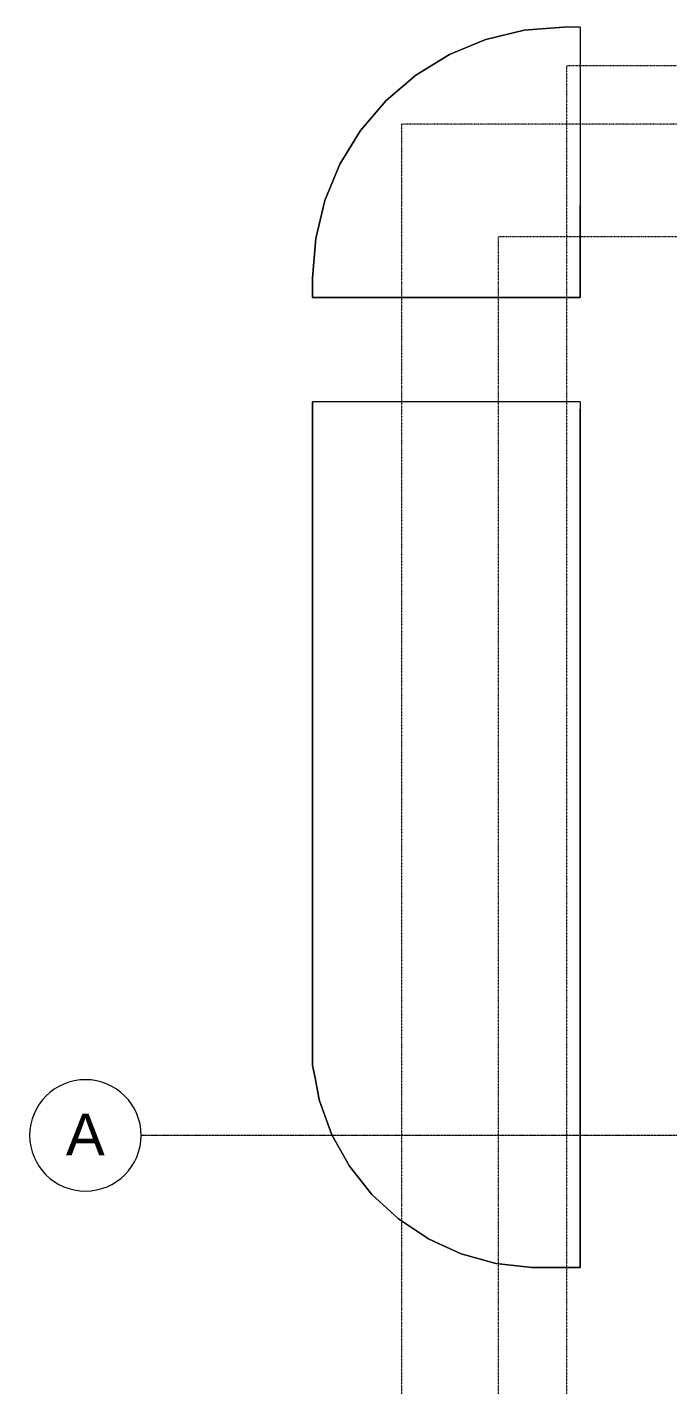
# Model space of a CAD drawing. Header units: inches. Extents: x -4450 to -273, y 9564 to 12971.
# Drawn here: x -4382 to -4014, y 11704 to 12484 of the extents above; entities that cross this region are included whole.
import ezdxf

# ---------------------------------------------------------------- set-up
doc = ezdxf.new("R2010")
doc.units = ezdxf.units.IN
doc.header["$MEASUREMENT"] = 0
doc.linetypes.add('Aligning Line 1_8_', pattern=[0.25, 0.125, -0.125])
doc.linetypes.add('Grid Line 1_2_', pattern=[0.875, 0.5, -0.125, 0.125, -0.125])
for name, color, linetype, lineweight in [('0-1', 7, 'Continuous', 5), ('C-TOPO', 7, 'Continuous', 9), ('G-ANNO-SYMB', 111, 'Aligning Line 1_8_', 9), ('G-ANNO-SYMB-2', 147, 'Aligning Line 1_8_', 9), ('S-GRID-1', 1, 'Grid Line 1_2_', 9), ('S-GRID-IDEN', 1, 'Continuous', 9)]:
    doc.layers.add(name, color=color, linetype=linetype, lineweight=lineweight)
doc.styles.add('Arial_1', font='arial.ttf', dxfattribs={"height": 24})

# ---------------------------------------------------------------- blocks, each defined once
blk = doc.blocks.new('CTR  - Topography_rvt-1-FLOOR PLAN - ROOF')
at = {"layer": 'C-TOPO'}
for p, q in [((-4096.43, 12482.11), (-4118.4, 12476.83)), ((-4118.4, 12476.83), (-4096.43, 12482.11)), ((-4073.91, 12483.88), (-4096.43, 12482.11)), ((-4096.43, 12482.11), (-4073.91, 12483.88)), ((-4064.23, 12483.88), (-4073.91, 12483.88)), ((-4064.23, 12483.88), (-4073.91, 12483.88)), ((-4064.23, 12483.88), (-4064.23, 12381.45)), ((-4064.23, 12483.88), (-4064.23, 12381.45)), ((-4119.98, 12476.18), (-4139.28, 12468.19)), ((-4139.28, 12468.19), (-4119.98, 12476.18)), ((-4118.4, 12476.83), (-4119.98, 12476.18)), ((-4119.98, 12476.18), (-4118.4, 12476.83)), ((-4139.28, 12468.19), (-4158.55, 12456.38)), ((-4158.55, 12456.38), (-4139.28, 12468.19)), ((-4158.55, 12456.38), (-4175.73, 12441.71)), ((-4175.73, 12441.71), (-4158.55, 12456.38)), ((-4175.73, 12441.71), (-4190.4, 12424.52)), ((-4190.4, 12424.52), (-4175.73, 12441.71)), ((-4190.4, 12424.52), (-4202.21, 12405.26)), ((-4202.21, 12405.26), (-4190.4, 12424.52)), ((-4202.21, 12405.26), (-4210.86, 12384.38)), ((-4210.86, 12384.38), (-4202.21, 12405.26)), ((-4210.86, 12384.38), (-4216.13, 12362.41)), ((-4216.13, 12362.41), (-4210.86, 12384.38)), ((-4064.23, 12328.59), (-4064.23, 12381.45)), ((-4064.23, 12381.45), (-4064.23, 12328.59)), ((-4216.13, 12362.41), (-4217.91, 12339.88)), ((-4217.91, 12339.88), (-4216.13, 12362.41)), ((-4217.91, 12339.88), (-4217.91, 12328.59)), ((-4217.91, 12328.59), (-4217.91, 12339.88)), ((-4217.91, 12328.59), (-4064.23, 12328.59)), ((-4064.23, 12328.59), (-4217.91, 12328.59)), ((-4064.23, 12268.59), (-4217.91, 12268.59)), ((-4217.91, 12268.59), (-4217.91, 12255.96)), ((-4064.23, 12268.59), (-4217.91, 12268.59)), ((-4217.91, 12255.96), (-4217.91, 12268.59)), ((-4064.23, 12268.59), (-4064.23, 12264.35)), ((-4064.23, 12268.59), (-4064.23, 12264.35)), ((-4064.23, 12245.76), (-4064.23, 12264.35)), ((-4064.23, 12264.35), (-4064.23, 12245.76)), ((-4217.91, 12255.96), (-4217.91, 12194.56)), ((-4217.91, 12194.56), (-4217.91, 12255.96)), ((-4064.23, 12176.01), (-4064.23, 12245.76)), ((-4064.23, 12245.76), (-4064.23, 12176.01)), ((-4217.91, 12194.56), (-4217.91, 12005.65)), ((-4217.91, 12005.65), (-4217.91, 12194.56)), ((-4064.23, 12021.23), (-4064.23, 12176.01)), ((-4064.23, 12176.01), (-4064.23, 12021.23)), ((-4064.23, 11985.99), (-4064.23, 12021.23)), ((-4064.23, 12021.23), (-4064.23, 11985.99)), ((-4217.91, 12005.65), (-4217.91, 11999.48)), ((-4217.91, 11999.48), (-4217.91, 12005.65)), ((-4217.91, 11999.48), (-4217.91, 11986.33)), ((-4217.91, 11986.33), (-4217.91, 11999.48)), ((-4217.91, 11986.33), (-4217.91, 11887.3)), ((-4217.91, 11887.3), (-4217.91, 11986.33)), ((-4064.23, 11922.37), (-4064.23, 11985.99)), ((-4064.23, 11985.99), (-4064.23, 11922.37)), ((-4064.23, 11875.08), (-4064.23, 11922.37)), ((-4064.23, 11922.37), (-4064.23, 11875.08)), ((-4217.91, 11887.3), (-4216.53, 11880.3)), ((-4216.53, 11880.3), (-4217.91, 11887.3)), ((-4216.53, 11880.3), (-4214.27, 11868.75)), ((-4214.27, 11868.75), (-4216.53, 11880.3)), ((-4064.23, 11837.19), (-4064.23, 11875.08)), ((-4064.23, 11875.08), (-4064.23, 11837.19)), ((-4214.27, 11868.75), (-4213.93, 11866.99)), ((-4213.93, 11866.99), (-4214.27, 11868.75)), ((-4213.93, 11866.99), (-4206.8, 11847.57)), ((-4206.8, 11847.57), (-4213.93, 11866.99)), ((-4206.8, 11847.57), (-4196.71, 11829.51)), ((-4196.71, 11829.51), (-4206.8, 11847.57)), ((-4064.23, 11771.36), (-4064.23, 11837.19)), ((-4064.23, 11837.19), (-4064.23, 11771.36)), ((-4196.71, 11829.51), (-4183.89, 11813.26)), ((-4183.89, 11813.26), (-4196.71, 11829.51)), ((-4183.89, 11813.26), (-4168.68, 11799.24)), ((-4168.68, 11799.24), (-4183.89, 11813.26)), ((-4168.68, 11799.24), (-4151.45, 11787.79)), ((-4151.45, 11787.79), (-4168.68, 11799.24)), ((-4151.45, 11787.79), (-4145.32, 11784.99)), ((-4145.32, 11784.99), (-4151.45, 11787.79)), ((-4145.32, 11784.99), (-4132.62, 11779.2)), ((-4132.62, 11779.2), (-4145.32, 11784.99)), ((-4132.62, 11779.2), (-4112.68, 11773.68)), ((-4112.68, 11773.68), (-4132.62, 11779.2)), ((-4112.68, 11773.68), (-4092.12, 11771.36)), ((-4092.12, 11771.36), (-4112.68, 11773.68)), ((-4092.12, 11771.36), (-4064.23, 11771.36)), ((-4064.23, 11771.36), (-4092.12, 11771.36))]:
    blk.add_line(p, q, dxfattribs=at)
blk = doc.blocks.new('CTR - 1st Phase - Common Walls_rvt-1-FLOOR PLAN - ROOF')
at = {"layer": 'G-ANNO-SYMB-2'}
for p, q in [((-4166.61, 9706.24), (-4166.61, 12428.12)), ((-1875.5, 12428.12), (-4166.61, 12428.12)), ((-4111.25, 9706.24), (-4111.25, 12363.34)), ((-583.13, 12363.34), (-4111.25, 12363.34))]:
    blk.add_line(p, q, dxfattribs=at)
blk = doc.blocks.new('Grid - Grid Head - Circle-50561-FLOOR PLAN - ROOF')
at = {"layer": 'S-GRID-IDEN'}
for start, end in [(360, 180), (180, 360)]:
    blk.add_arc((0, 0), 0.25, start, end, dxfattribs=at)

msp = doc.modelspace()

# ---------------------------------------------------------------- linework, layer by layer
at = {"layer": 'G-ANNO-SYMB'}
for p in [(-4071.96, 9706.24), (-1910.96, 12461.73)]:
    msp.add_line(p, (-4071.96, 12461.73), dxfattribs=at)
at = {"layer": 'S-GRID-1'}
msp.add_line((-464.45, 11847.19), (-4316.34, 11847.19), dxfattribs=at)

# ---------------------------------------------------------------- block references
at = {"layer": '0-1'}
for name in ['CTR  - Topography_rvt-1-FLOOR PLAN - ROOF', 'CTR - 1st Phase - Common Walls_rvt-1-FLOOR PLAN - ROOF']:
    msp.add_blockref(name, (0, 0), dxfattribs=at)
at = {"layer": 'S-GRID-IDEN', "xscale": 127.9999999999999, "yscale": 127.9999999999999, "zscale": 127.9999999999999, "rotation": 89.9999999999999}
msp.add_blockref('Grid - Grid Head - Circle-50561-FLOOR PLAN - ROOF', (-4348.34, 11847.19), dxfattribs=at)

# ---------------------------------------------------------------- texts
at = {"layer": 'S-GRID-IDEN', "insert": (-4359.55, 11859.7), "char_height": 24, "width": 27.068, "attachment_point": 1, "style": 'Arial_1'}
msp.add_mtext('A', dxfattribs=at)

doc.saveas('drawing.dxf')
